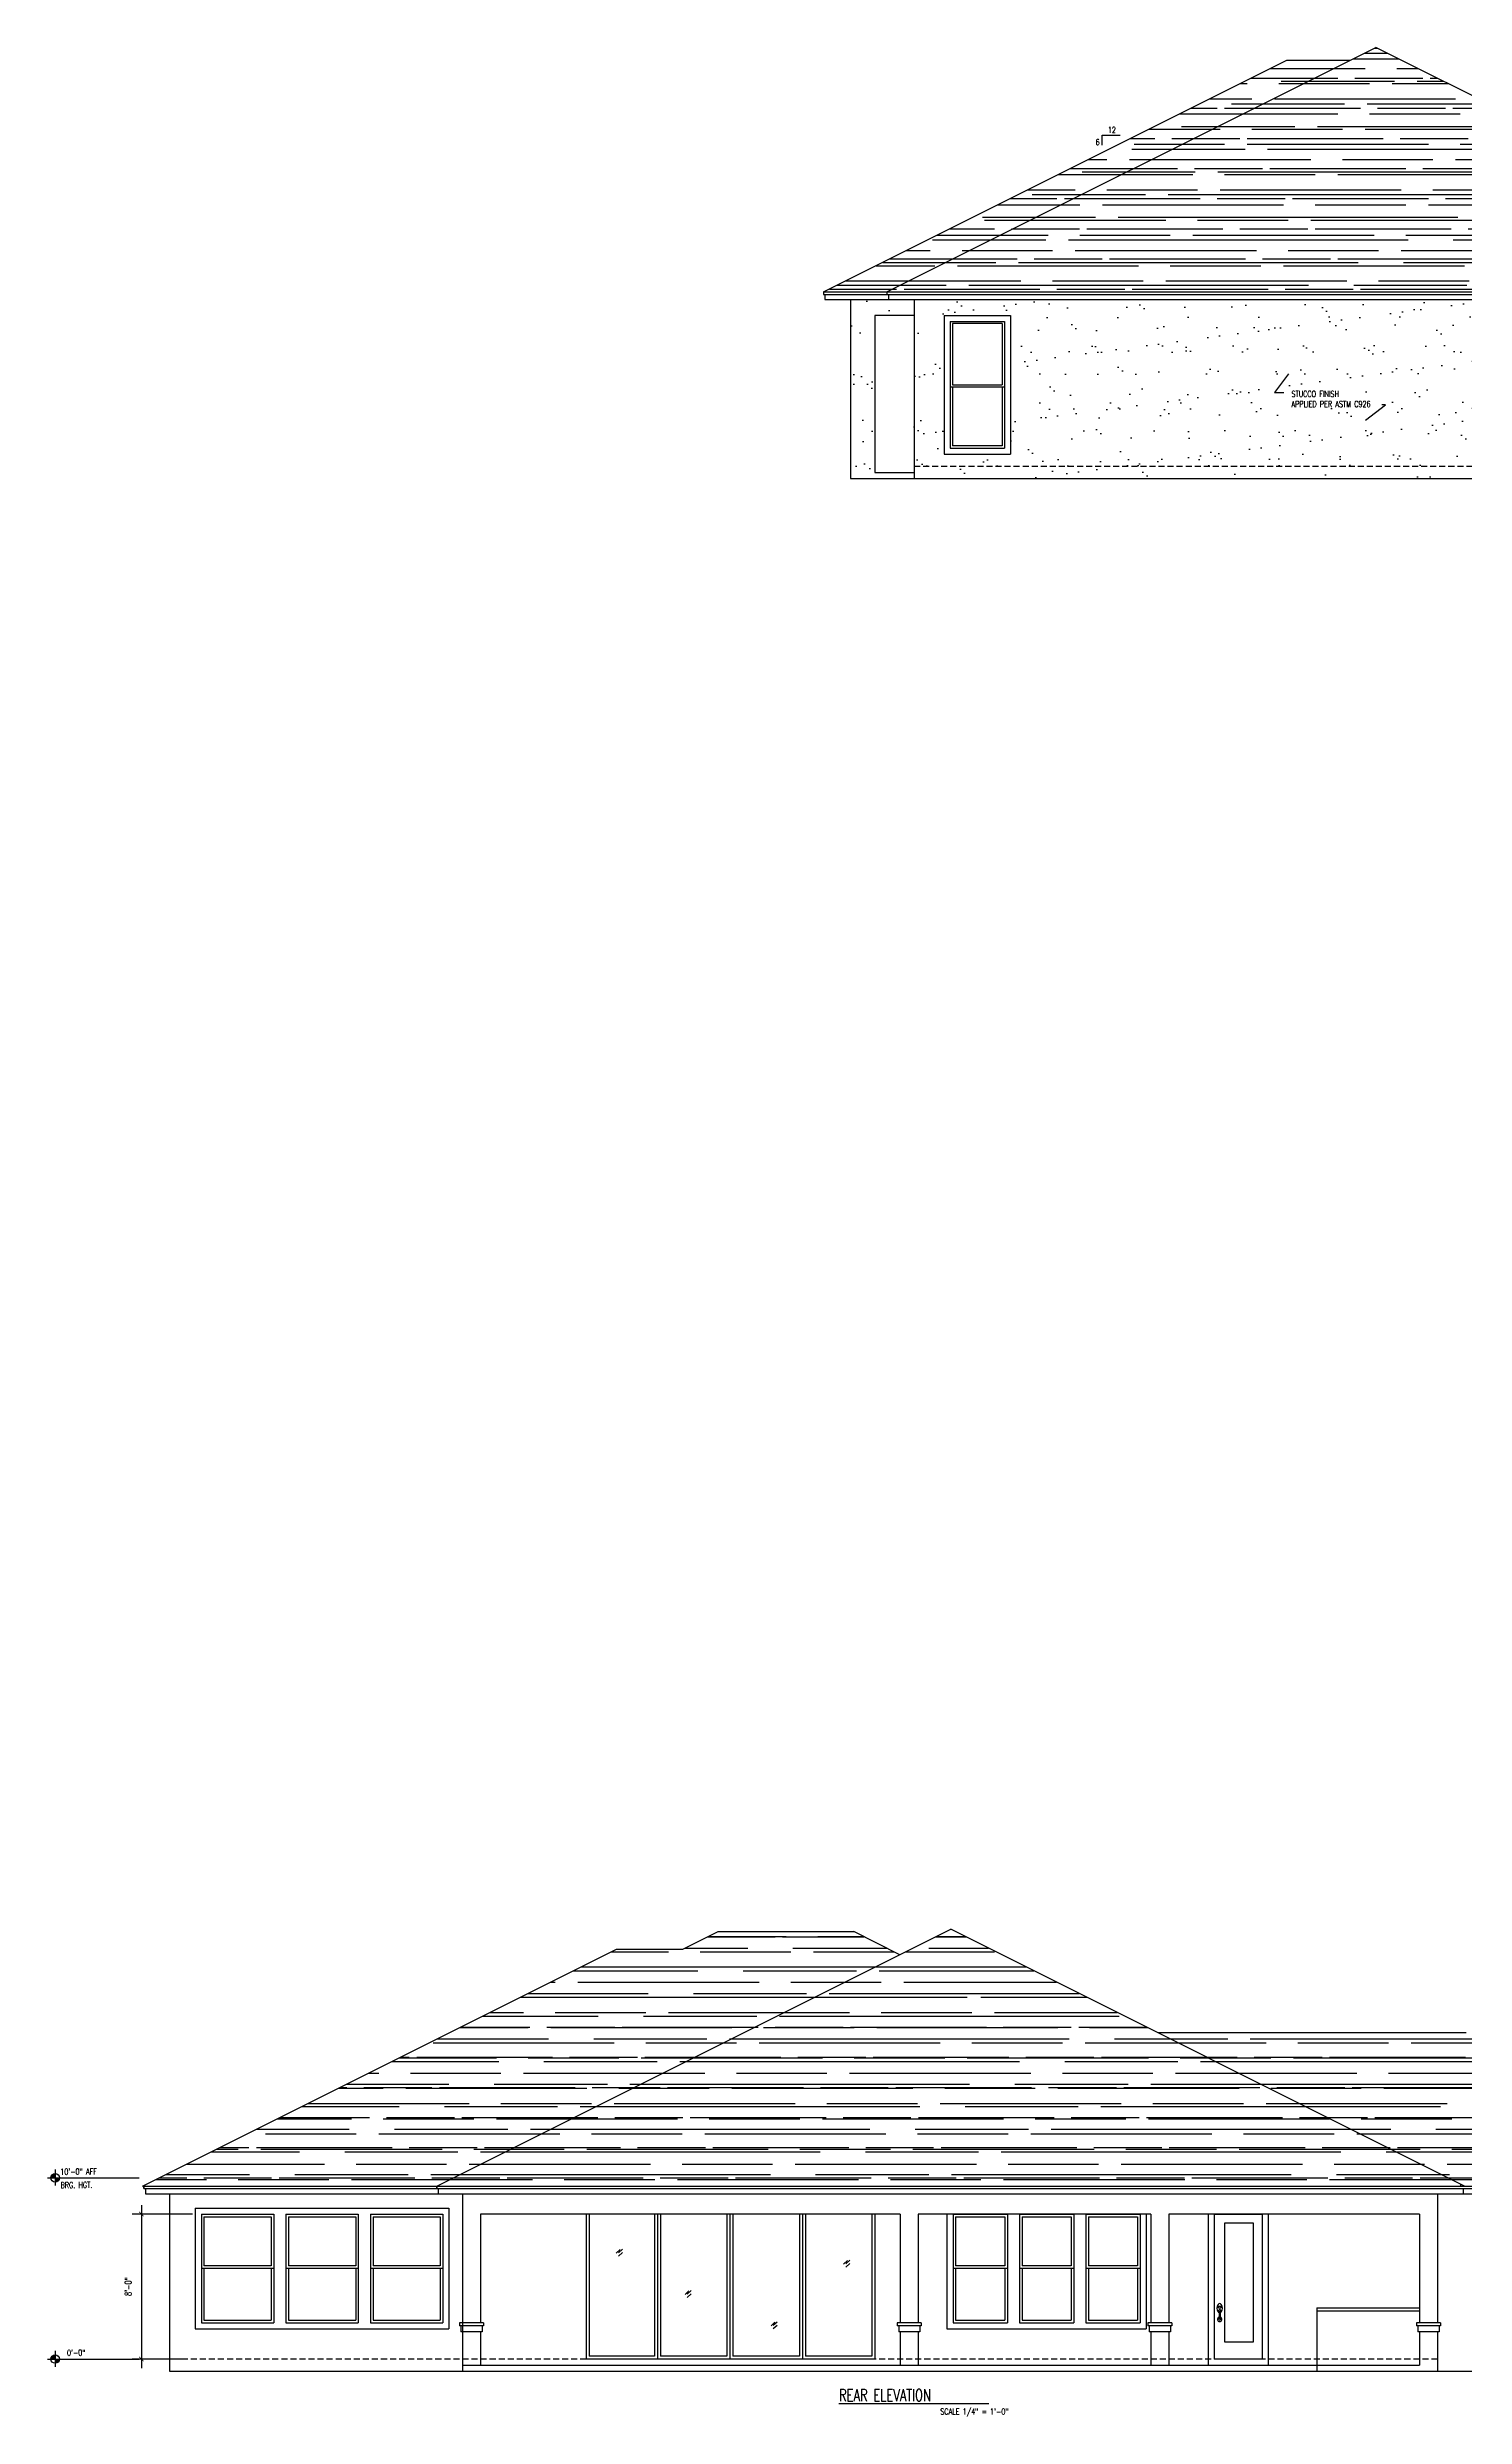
# Model space of a CAD drawing. Header units: inches. Extents: x -25328 to 8149, y -5530 to 4336.
# Drawn here: x -6409 to -5470, y -2872 to -1303 of the extents above; entities that cross this region are included whole.
import ezdxf

# ---------------------------------------------------------------- set-up
doc = ezdxf.new("R2010")
doc.units = ezdxf.units.IN
doc.header["$LTSCALE"] = 16
doc.header["$MEASUREMENT"] = 0
doc.linetypes.add('ALPINE_SOLID', pattern=[0])
doc.linetypes.add('HIDDEN', pattern=[0.375, 0.25, -0.125])
doc.layers.get('0').update_dxf_attribs({"linetype": 'CONTINUOUS'})
doc.layers.get('DEFPOINTS').update_dxf_attribs({"linetype": 'CONTINUOUS'})
for name, color, linetype in [('CONC', 3, 'CONTINUOUS'), ('DIMS', 5, 'CONTINUOUS'), ('DOORS', 1, 'CONTINUOUS'), ('HATCH', 8, 'CONTINUOUS'), ('Layer_Notes', 7, 'ALPINE_SOLID'), ('ROOF', 1, 'CONTINUOUS'), ('TEXT', 11, 'CONTINUOUS'), ('WALL EXT', 6, 'CONTINUOUS'), ('WALLS EXT', 6, 'CONTINUOUS'), ('WALLS INT', 6, 'CONTINUOUS'), ('WINDOWS', 1, 'CONTINUOUS')]:
    doc.layers.add(name, color=color, linetype=linetype)
doc.styles.add('PAYTAS RM', font='romans.shx', dxfattribs={"width": 0.7, "height": 4.5})
doc.styles.add('PAYTS NOTES', font='romans.shx', dxfattribs={"width": 0.7, "height": 4.5})
doc.dimstyles.new('DIM- PAYTAS', dxfattribs={"dimscale": 48, "dimtxt": 0.1, "dimasz": 0.0625, "dimexe": 0.125, "dimexo": 0.125, "dimgap": 0.125, "dimtad": 1, "dimdec": 1, "dimzin": 3, "dimdsep": 46, "dimlunit": 4, "dimtxsty": 'PAYTAS RM', "dimblk": 'ARCHTICK', "dimcen": 0.09, "dimdle": 0.125, "dimclrd": 5, "dimclre": 5, "dimclrt": 11, "dimadec": 0, "dimazin": 0, "dimtfac": 1, "dimtdec": 1, "dimtofl": 0, "dimtmove": 2, "dimatfit": 3, "dimfxl": 0, "dimfrac": 2, "dimtolj": 1, "dimtzin": 3, "dimarcsym": 0})
pattern_1 = [(37.5, (0, -1490.438), (-0.9449, 28.90236), [0, -22.8, 0, -25.5, 0, -24.375]), (7.5, (0, -1490.438), (26.54665, 42.3322), [0, -12.3, 0, -20.55, 0, -7.875]), (327.5, (-18.45, -1490.438), (46.71213, 0.08489), [0, -7.5, 0, -27, 0, -35.25]), (317.5, (-18.45, -1490.438), (45.0919, 13.16513), [0, -3.75, 0, -17.7, 0, -20.25])]
pattern_2 = [(0, (0, -1490.438), (33, 15), [225, -30, 75, -15]), (0, (19.95, -1482.938), (-15, 19.95), [45, -4.95, 90, -11.25]), (0, (7.5, -1477.688), (78, 10.05), [120, -21, 60, -15])]

# ---------------------------------------------------------------- blocks, each defined once
blk = doc.blocks.new('_ArchTick')
at = {"color": 0, "linetype": 'ByBlock', "const_width": 0.15}
blk.add_lwpolyline([(-0.5, -0.5), (0.5, 0.5)], dxfattribs=at)
blk = doc.blocks.new('*D1107')
at = {"layer": 'DEFPOINTS', "color": 0, "transparency": 16777216}
for p in [(-6307.4, -2738), (-6347.2, -2834), (-6314.3, -2834)]:
    blk.add_point(p, dxfattribs=at)
at = {"layer": 'WALLS EXT', "color": 5, "lineweight": -2, "transparency": 16777216}
for p, q in [((-6313.4, -2738), (-6353.2, -2738)), ((-6347.2, -2732), (-6347.2, -2840)), ((-6320.3, -2834), (-6353.2, -2834))]:
    blk.add_line(p, q, dxfattribs=at)
at = {"layer": 'WALLS EXT', "color": 5, "lineweight": -2, "transparency": 16777216, "xscale": 3, "yscale": 3, "zscale": 3}
for p, rotation in [((-6347.2, -2738), 90), ((-6347.2, -2834), 270)]:
    blk.add_blockref('_ArchTick', p, dxfattribs=dict(at, rotation=rotation))
at = {"layer": 'WALLS EXT', "color": 11, "transparency": 16777216, "insert": (-6355.9, -2786), "char_height": 4.5, "attachment_point": 5, "rotation": 90, "style": 'PAYTAS RM', "bg_fill": 3, "box_fill_scale": 1.25, "bg_fill_color": 256, "bg_fill_true_color": 13158600, "bg_fill_transparency": 0}
blk.add_mtext('\\A1;8\'-0"', dxfattribs=at)
blk = doc.blocks.new('ELEVBUB')
for p, q in [((-0.142, 0), (0.078, 0)), ((0, 0.151), (0, -0.142))]:
    blk.add_line(p, q)
at = {"const_width": 0.0781}
for points in [[(0, 0.039, 0.414214), (-0.039, 0, 1)], [(0, -0.039, 0.414213), (0.039, 0, 1)]]:
    blk.add_lwpolyline(points, format="xyb", dxfattribs=at)
blk.add_circle((0, 0), 0.0781)

msp = doc.modelspace()

# ---------------------------------------------------------------- hatches: boundary and pattern name
at = {"layer": 'HATCH'}
h = msp.add_hatch(dxfattribs=at)
h.set_pattern_fill('AR-RROOF', color=8, scale=15, style=0)
h.set_pattern_definition([(0, (-9179.483, -4556.875), (33, 15), [225, -30, 75, -15]), (0, (-9159.533, -4549.375), (-15, 19.95), [45, -4.95, 90, -11.25]), (0, (-9171.983, -4544.125), (78, 10.05), [120, -21, 60, -15])])
h.paths.add_polyline_path([(-5844.71834408, -2566.17581339), (-5875.24544969, -2550.91226058), (-5965.13551039, -2550.91226058), (-5988.38626883, -2562.5376398), (-6032.44048004, -2562.5376398), (-6345.44048004, -2719.0376398), (-6345.44048004, -2719.53688136), (-6151.44048004, -2719.53688136)])
h.paths.add_polyline_path([(-5420.49469125, -2610.7876398), (-5455.38626883, -2610.7876398), (-5469.50209141, -2617.84555109), (-5673.82465746, -2617.84555109), (-5470.44199692, -2719.53688136), (-5182.69048004, -2719.53688136), (-5182.69048004, -2718.1626398), (-5347.62774949, -2635.69400508), (-5370.6819607, -2635.69400508)])
h.paths.add_polyline_path([(-5473.19048004, -2719.53688136), (-5473.19048004, -2718.1626398), (-5810.94123848, -2549.28726058), (-6151.44048004, -2719.53688136)])
at = {"layer": 'WALLS INT'}
h = msp.add_hatch(dxfattribs=at)
h.set_pattern_fill('AR-RROOF', color=8, scale=15)
h.set_pattern_definition(pattern_2)
h.paths.add_polyline_path([(-5546.28265457, -1311.42859557), (-5588.28265457, -1311.42859557), (-5895.28265457, -1464.92859557), (-5853.28265457, -1464.92859557)])
h = msp.add_hatch(dxfattribs=at)
h.set_pattern_fill('AR-RROOF', color=8, scale=15)
h.set_pattern_definition(pattern_2)
h.paths.add_polyline_path([(-5529.28265457, -1302.92859557), (-5853.28265457, -1464.92859557), (-5210.28265457, -1464.92859557), (-5210.28265457, -1462.34555651), (-5203.62505862, -1463.45515583), (-5203.62505862, -1459.48274334), (-5246.11712951, -1452.40073153), (-5206.33838266, -1452.40073153), (-5274.28265457, -1418.42859557), (-5298.28265457, -1418.42859557)])
h = msp.add_hatch(dxfattribs=at)
h.set_pattern_fill('AR-SAND', color=8, scale=15)
h.set_pattern_definition(pattern_1)
h.paths.add_polyline_path([(-5861.28265457, -1480.40073153), (-5835.28265457, -1480.40073153), (-5835.28265457, -1469.92859557), (-5852.28265457, -1469.92859557), (-5877.28265457, -1469.92859557), (-5877.28265457, -1588.40073153), (-5835.28265457, -1588.40073153), (-5835.28265457, -1584.40073153), (-5861.28265457, -1584.40073153)])
h = msp.add_hatch(dxfattribs=at)
h.set_pattern_fill('AR-SAND', color=8, scale=15)
h.set_pattern_definition(pattern_1)
h.paths.add_polyline_path([(-5199.28265457, -1580.40073153), (-5199.28265457, -1469.92859557), (-5835.28265457, -1469.92859557), (-5835.28265457, -1580.40073153)])
h.paths.add_polyline_path([(-5771.28265457, -1572.40073153), (-5815.28265457, -1572.40073153), (-5815.28265457, -1480.40073153), (-5771.28265457, -1480.40073153)], flags=16)
h.paths.add_polyline_path([(-5775.28265457, -1568.40073153), (-5811.28265457, -1568.40073153), (-5811.28265457, -1484.40073153), (-5775.28265457, -1484.40073153)], flags=0)
h.paths.add_polyline_path([(-5776.78265457, -1527.90073153), (-5776.78265457, -1566.90073153), (-5809.78265457, -1566.90073153), (-5809.78265457, -1527.90073153)], flags=0)
h.paths.add_polyline_path([(-5776.78265457, -1526.40073153), (-5809.78265457, -1526.40073153), (-5809.78265457, -1485.90073153), (-5776.78265457, -1485.90073153)], flags=0)
h.paths.add_polyline_path([(-5461.28265457, -1536.40073153), (-5461.28265457, -1480.40073153), (-5429.28265457, -1480.40073153), (-5429.28265457, -1536.40073153)], flags=16)
h.paths.add_polyline_path([(-5457.28265457, -1532.40073153), (-5457.28265457, -1484.40073153), (-5433.28265457, -1484.40073153), (-5433.28265457, -1532.40073153)], flags=0)
h.paths.add_polyline_path([(-5455.53265457, -1530.65073153), (-5455.53265457, -1508.40073153), (-5435.03265457, -1508.40073153), (-5435.03265457, -1530.65073153)], flags=0)
h.paths.add_polyline_path([(-5455.53265457, -1506.65073153), (-5455.53265457, -1486.15073153), (-5435.03265457, -1486.15073153), (-5435.03265457, -1506.65073153)], flags=0)
h.paths.add_polyline_path([(-5412.29946968, -1512.40073153), (-5412.29946968, -1480.40073153), (-5308.29946968, -1480.40073153), (-5308.29946968, -1512.40073153)], flags=16)
h.paths.add_polyline_path([(-5408.29946968, -1508.40073153), (-5408.29946968, -1484.40073153), (-5312.29946968, -1484.40073153), (-5312.29946968, -1508.40073153)], flags=0)
h.paths.add_polyline_path([(-5406.54946968, -1506.65073153), (-5406.54946968, -1486.15073153), (-5314.04946968, -1486.15073153), (-5314.04946968, -1506.65073153)], flags=0)
h.paths.add_polyline_path([(-5199.28265457, -1588.40073153), (-5199.28265457, -1580.40073153), (-5835.28265457, -1580.40073153), (-5835.28265457, -1588.40073153)])

# ---------------------------------------------------------------- linework, layer by layer
at = {"layer": 'CONC'}
for p, q in [((-5861.28265457, -1584.40073153), (-5835.28265457, -1584.40073153)), ((-5877.28265457, -1588.40073153), (-4798.28265457, -1588.40073153)), ((-5568.44048004, -2800.03688136), (-5500.44048004, -2800.03688136)), ((-5568.44048004, -2800.03688136), (-5568.44048004, -2842.03688136)), ((-5568.44048004, -2802.03688136), (-5500.44048004, -2802.03688136)), ((-6134.44048004, -2838.03688136), (-5500.44048004, -2838.03688136)), ((-6328.44048004, -2842.03688136), (-5197.94048004, -2842.03688136))]:
    msp.add_line(p, q, dxfattribs=at)
at = {"layer": 'CONC', "color": 8, "linetype": 'HIDDEN'}
msp.add_line((-5835.28265457, -1580.40073153), (-5199.28265457, -1580.40073153), dxfattribs=at)
at = {"layer": 'DIMS'}
msp.add_line((-6401.5001482, -2713.98344207), (-6348.58636056, -2714.03688136), dxfattribs=at)
at = {"layer": 'HATCH', "color": 8, "linetype": 'HIDDEN'}
msp.add_line((-5488.44048004, -2834.03688136), (-6328.44048004, -2834.03688136), dxfattribs=at)
at = {"layer": 'Layer_Notes', "color": 8}
msp.add_line((-5473.19048004, -2718.13401732), (-5473.19048004, -2719.50901732), dxfattribs=at)
at = {"layer": 'ROOF', "color": 6}
for p, q in [((-5895.28265457, -1464.92859557), (-5588.28265457, -1311.42859557)), ((-5853.28265457, -1464.92859557), (-5529.28265457, -1302.92859557)), ((-5298.28265457, -1418.42859557), (-5529.28265457, -1302.92859557)), ((-5895.28265457, -1464.92859557), (-5895.28265457, -1466.60564656)), ((-5894.28265457, -1466.60564656), (-5894.28265457, -1469.92859557)), ((-5894.28265457, -1469.92859557), (-5877.28265457, -1469.92859557)), ((-5853.28265457, -1464.92859557), (-5853.28265457, -1466.60564656)), ((-5852.28265457, -1466.60564656), (-5852.28265457, -1469.92859557)), ((-5852.28265457, -1469.92859557), (-5835.28265457, -1469.92859557)), ((-6151.44048004, -2719.53688136), (-5810.94123848, -2549.28726058)), ((-5988.38626883, -2562.5376398), (-5965.13551039, -2550.91226058)), ((-5965.13551039, -2550.91226058), (-5875.24544969, -2550.91226058)), ((-5844.71834408, -2566.17581339), (-5875.24544969, -2550.91226058)), ((-5470.49772501, -2719.50901732), (-5810.94123848, -2549.28726058)), ((-6346.38323507, -2719.50901732), (-6032.44048004, -2562.5376398)), ((-6032.44048004, -2562.5376398), (-5988.38626883, -2562.5376398)), ((-5469.50209141, -2617.84555109), (-5673.82465746, -2617.84555109)), ((-5488.44048004, -2724.53688136), (-5488.44048004, -2810.03688136)), ((-5471.44048004, -2721.00901732), (-5471.44048004, -2724.50901732)), ((-6134.44048004, -2738.03688136), (-6134.44048004, -2810.03688136)), ((-5844.44048004, -2738.03688136), (-6122.44048004, -2738.03688136)), ((-6122.44048004, -2738.03688136), (-6122.44048004, -2810.03688136)), ((-5844.44048004, -2738.03688136), (-5844.44048004, -2810.03688136)), ((-5678.44048004, -2738.03688136), (-5832.44048004, -2738.03688136)), ((-5832.44048004, -2738.03688136), (-5832.44048004, -2810.03688136)), ((-5678.44048004, -2738.03688136), (-5678.44048004, -2810.03688136)), ((-5666.44048004, -2738.03688136), (-5666.44048004, -2810.03688136)), ((-5500.44048004, -2738.03688136), (-5666.44048004, -2738.03688136)), ((-5500.44048004, -2738.03688136), (-5500.44048004, -2810.03688136)), ((-6134.44048004, -2816.03688136), (-6134.44048004, -2842.03688136)), ((-6122.44048004, -2816.03688136), (-6122.44048004, -2838.03688136)), ((-5844.44048004, -2816.03688136), (-5844.44048004, -2838.03688136)), ((-5832.44048004, -2816.03688136), (-5832.44048004, -2838.03688136)), ((-5678.44048004, -2816.03688136), (-5678.44048004, -2838.03688136)), ((-5666.44048004, -2816.03688136), (-5666.44048004, -2838.03688136)), ((-5500.44048004, -2816.03688136), (-5500.44048004, -2838.03688136)), ((-5488.44048004, -2816.03688136), (-5488.44048004, -2842.03688136))]:
    msp.add_line(p, q, dxfattribs=at)
at = {"layer": 'WALL EXT'}
for p, q in [((-6032.63390383, -2763.94306769), (-6030.01626272, -2761.52054164)), ((-6031.11071989, -2763.71471551), (-6028.49307878, -2761.29218946)), ((-6031.11071989, -2765.92220365), (-6028.49307878, -2763.4996776)), ((-5881.97097022, -2771.23684889), (-5879.35332911, -2768.81432284)), ((-5880.44778629, -2771.00849671), (-5877.83014518, -2768.58597066)), ((-5880.44778629, -2773.21598485), (-5877.83014518, -2770.7934588)), ((-5986.98572067, -2791.2515432), (-5984.36807956, -2788.82901715)), ((-5985.46253674, -2791.02319102), (-5982.84489563, -2788.60066497)), ((-5985.46253674, -2793.23067916), (-5982.84489563, -2790.8081531)), ((-5930.00861558, -2811.89941186), (-5927.39097447, -2809.47688581)), ((-5928.48543165, -2811.67105968), (-5925.86779054, -2809.24853363)), ((-5928.48543165, -2813.87854782), (-5925.86779054, -2811.45602176))]:
    msp.add_line(p, q, dxfattribs=at)
at = {"layer": 'WALLS EXT'}
for p, q in [((-5895.28265457, -1464.92859557), (-5171.28265457, -1464.92859557)), ((-5895.28265457, -1466.60564656), (-5171.28265457, -1466.60564656)), ((-5894.28265457, -1469.92859557), (-5171.28265457, -1469.92859557)), ((-5835.28265457, -1480.40073153), (-5861.28265457, -1480.40073153)), ((-6345.44048004, -2719.53688136), (-5179.94048004, -2719.53688136)), ((-6345.44048004, -2721.03688136), (-6345.44048004, -2719.53688136)), ((-6345.44048004, -2719.53688136), (-6345.44048004, -2721.03688136)), ((-6345.44048004, -2721.03688136), (-5179.94048004, -2721.03688136)), ((-6344.44048004, -2721.03688136), (-6344.44048004, -2724.53688136)), ((-6344.44048004, -2721.03688136), (-6344.44048004, -2724.53688136)), ((-6344.44048004, -2724.53688136), (-5180.94048004, -2724.53688136)), ((-6328.44048004, -2724.53688136), (-6328.44048004, -2842.03688136)), ((-6151.44048004, -2721.03688136), (-6151.44048004, -2719.53688136)), ((-6151.44048004, -2719.53688136), (-6151.44048004, -2721.03688136)), ((-6150.44048004, -2721.03688136), (-6150.44048004, -2724.53688136)), ((-6150.44048004, -2721.03688136), (-6150.44048004, -2724.53688136)), ((-6134.44048004, -2724.53688136), (-6134.44048004, -2842.03688136))]:
    msp.add_line(p, q, dxfattribs=at)
at = {"layer": 'WALLS INT'}
for p, q in [((-5588.28265457, -1311.42859557), (-5546.28265457, -1311.42859557)), ((-5710.65554013, -1367.72773639), (-5710.65554013, -1360.96931997)), ((-5710.65554013, -1360.96931997), (-5698.65554013, -1360.96931997)), ((-5877.28265457, -1469.92859557), (-5877.28265457, -1588.40073153)), ((-5877.28265457, -1469.92859557), (-5877.28265457, -1588.40073153)), ((-5835.28265457, -1469.92859557), (-5835.28265457, -1588.40073153)), ((-5861.28265457, -1480.40073153), (-5861.28265457, -1584.40073153))]:
    msp.add_line(p, q, dxfattribs=at)
at = {"layer": 'WINDOWS'}
for p, q in [((-5815.28265457, -1480.40073153), (-5815.28265457, -1572.40073153)), ((-5815.28265457, -1480.40073153), (-5771.28265457, -1480.40073153)), ((-5811.28265457, -1484.40073153), (-5811.28265457, -1568.40073153)), ((-5811.28265457, -1484.40073153), (-5775.28265457, -1484.40073153)), ((-5776.78265457, -1485.90073153), (-5809.78265457, -1485.90073153)), ((-5809.78265457, -1485.90073153), (-5809.78265457, -1526.40073153)), ((-5776.78265457, -1485.90073153), (-5776.78265457, -1526.40073153)), ((-5775.28265457, -1484.40073153), (-5775.28265457, -1568.40073153)), ((-5775.28265457, -1484.40073153), (-5775.28265457, -1568.40073153)), ((-5771.28265457, -1480.40073153), (-5771.28265457, -1572.40073153)), ((-5775.28265457, -1527.90073153), (-5811.28265457, -1527.90073153)), ((-5809.78265457, -1526.40073153), (-5776.78265457, -1526.40073153)), ((-5809.78265457, -1527.90073153), (-5809.78265457, -1566.90073153)), ((-5776.78265457, -1527.90073153), (-5776.78265457, -1566.90073153)), ((-5811.28265457, -1568.40073153), (-5775.28265457, -1568.40073153)), ((-5776.78265457, -1566.90073153), (-5809.78265457, -1566.90073153)), ((-5815.28265457, -1572.40073153), (-5771.28265457, -1572.40073153)), ((-6311.44048004, -2734.03688136), (-6311.44048004, -2814.03688136)), ((-6311.44048004, -2734.03688136), (-6143.44048004, -2734.03688136)), ((-6307.44048004, -2738.03688136), (-6307.44048004, -2810.03688136)), ((-6307.44048004, -2738.03688136), (-6259.44048004, -2738.03688136)), ((-6305.69048004, -2739.78688136), (-6305.69048004, -2772.28688136)), ((-6305.69048004, -2739.78688136), (-6261.19048004, -2739.78688136)), ((-6261.19048004, -2739.78688136), (-6261.19048004, -2772.28688136)), ((-6259.44048004, -2738.03688136), (-6259.44048004, -2810.03688136)), ((-6251.44048004, -2738.03688136), (-6251.44048004, -2810.03688136)), ((-6251.44048004, -2738.03688136), (-6203.44048004, -2738.03688136)), ((-6249.69048004, -2739.78688136), (-6249.69048004, -2772.28688136)), ((-6249.69048004, -2739.78688136), (-6205.19048004, -2739.78688136)), ((-6205.19048004, -2739.78688136), (-6205.19048004, -2772.28688136)), ((-6203.44048004, -2738.03688136), (-6203.44048004, -2810.03688136)), ((-6195.44048004, -2738.03688136), (-6195.44048004, -2810.03688136)), ((-6195.44048004, -2738.03688136), (-6147.44048004, -2738.03688136)), ((-6193.69048004, -2739.78688136), (-6193.69048004, -2772.28688136)), ((-6193.69048004, -2739.78688136), (-6149.19048004, -2739.78688136)), ((-6149.19048004, -2739.78688136), (-6149.19048004, -2772.28688136)), ((-6147.44048004, -2738.03688136), (-6147.44048004, -2810.03688136)), ((-6143.44048004, -2734.03688136), (-6143.44048004, -2814.03688136)), ((-6052.44048004, -2738.03688136), (-6052.44048004, -2834.03688136)), ((-6050.44048004, -2738.03688136), (-6050.44048004, -2832.03688136)), ((-6007.21381917, -2738.03688136), (-6007.21381917, -2832.03688136)), ((-6005.21381917, -2738.03688136), (-6005.21381917, -2834.03688136)), ((-6003.21381917, -2738.03688136), (-6003.21381917, -2832.03688136)), ((-5959.21381917, -2738.03688136), (-5959.21381917, -2832.03688136)), ((-5957.21381917, -2738.03688136), (-5957.21381917, -2834.03688136)), ((-5955.21381917, -2738.03688136), (-5955.21381917, -2832.03688136)), ((-5911.21381917, -2738.03688136), (-5911.21381917, -2832.03688136)), ((-5909.21381917, -2738.03688136), (-5909.21381917, -2834.03688136)), ((-5907.21381917, -2738.03688136), (-5907.21381917, -2832.03688136)), ((-5863.21381917, -2738.03688136), (-5863.21381917, -2832.03688136)), ((-5861.21381917, -2738.03688136), (-5861.21381917, -2834.03688136)), ((-5813.44048004, -2738.03688136), (-5813.44048004, -2814.03688136)), ((-5809.44048004, -2738.03688136), (-5809.44048004, -2810.03688136)), ((-5809.44048004, -2738.03688136), (-5773.44048004, -2738.03688136)), ((-5807.69048004, -2739.78688136), (-5807.69048004, -2772.28688136)), ((-5807.69048004, -2739.78688136), (-5775.19048004, -2739.78688136)), ((-5775.19048004, -2739.78688136), (-5775.19048004, -2772.28688136)), ((-5773.44048004, -2738.03688136), (-5773.44048004, -2810.03688136)), ((-5765.44048004, -2738.03688136), (-5765.44048004, -2810.03688136)), ((-5765.44048004, -2738.03688136), (-5729.44048004, -2738.03688136)), ((-5763.69048004, -2739.78688136), (-5763.69048004, -2772.28688136)), ((-5763.69048004, -2739.78688136), (-5731.19048004, -2739.78688136)), ((-5731.19048004, -2739.78688136), (-5731.19048004, -2772.28688136)), ((-5729.44048004, -2738.03688136), (-5729.44048004, -2810.03688136)), ((-5721.44048004, -2738.03688136), (-5721.44048004, -2810.03688136)), ((-5721.44048004, -2738.03688136), (-5685.44048004, -2738.03688136)), ((-5719.69048004, -2739.78688136), (-5719.69048004, -2772.28688136)), ((-5719.69048004, -2739.78688136), (-5687.19048004, -2739.78688136)), ((-5687.19048004, -2739.78688136), (-5687.19048004, -2772.28688136)), ((-5685.44048004, -2738.03688136), (-5685.44048004, -2810.03688136)), ((-5681.44048004, -2738.03688136), (-5681.44048004, -2814.03688136)), ((-5640.44048004, -2738.03688136), (-5640.44048004, -2838.03688136)), ((-5636.44048004, -2738.03688136), (-5604.44048004, -2738.03688136)), ((-5636.44048004, -2738.03688136), (-5636.44048004, -2834.03688136)), ((-5629.54321783, -2744.03688136), (-5629.54321783, -2822.54143733)), ((-5610.44048004, -2744.03688136), (-5629.54321783, -2744.03688136)), ((-5610.44048004, -2822.54143733), (-5610.44048004, -2744.03688136)), ((-5604.44048004, -2834.03688136), (-5604.44048004, -2738.03688136)), ((-5604.44048004, -2834.03688136), (-5604.44048004, -2738.03688136)), ((-5600.44048004, -2838.03688136), (-5600.44048004, -2738.03688136)), ((-6259.44048004, -2774.03688136), (-6307.44048004, -2774.03688136)), ((-6261.19048004, -2772.28688136), (-6305.69048004, -2772.28688136)), ((-6305.69048004, -2774.03688136), (-6305.69048004, -2808.28688136)), ((-6261.19048004, -2774.03688136), (-6261.19048004, -2808.28688136)), ((-6203.44048004, -2774.03688136), (-6251.44048004, -2774.03688136)), ((-6205.19048004, -2772.28688136), (-6249.69048004, -2772.28688136)), ((-6249.69048004, -2774.03688136), (-6249.69048004, -2808.28688136)), ((-6205.19048004, -2774.03688136), (-6205.19048004, -2808.28688136)), ((-6147.44048004, -2774.03688136), (-6195.44048004, -2774.03688136)), ((-6149.19048004, -2772.28688136), (-6193.69048004, -2772.28688136)), ((-6193.69048004, -2774.03688136), (-6193.69048004, -2808.28688136)), ((-6149.19048004, -2774.03688136), (-6149.19048004, -2808.28688136)), ((-5773.44048004, -2774.03688136), (-5809.44048004, -2774.03688136)), ((-5775.19048004, -2772.28688136), (-5807.69048004, -2772.28688136)), ((-5807.69048004, -2774.03688136), (-5807.69048004, -2808.28688136)), ((-5775.19048004, -2774.03688136), (-5775.19048004, -2808.28688136)), ((-5729.44048004, -2774.03688136), (-5765.44048004, -2774.03688136)), ((-5731.19048004, -2772.28688136), (-5763.69048004, -2772.28688136)), ((-5763.69048004, -2774.03688136), (-5763.69048004, -2808.28688136)), ((-5731.19048004, -2774.03688136), (-5731.19048004, -2808.28688136)), ((-5685.44048004, -2774.03688136), (-5721.44048004, -2774.03688136)), ((-5687.19048004, -2772.28688136), (-5719.69048004, -2772.28688136)), ((-5719.69048004, -2774.03688136), (-5719.69048004, -2808.28688136)), ((-5687.19048004, -2774.03688136), (-5687.19048004, -2808.28688136)), ((-6305.69048004, -2808.28688136), (-6261.19048004, -2808.28688136)), ((-6249.69048004, -2808.28688136), (-6205.19048004, -2808.28688136)), ((-6193.69048004, -2808.28688136), (-6149.19048004, -2808.28688136)), ((-5807.69048004, -2808.28688136), (-5775.19048004, -2808.28688136)), ((-5763.69048004, -2808.28688136), (-5731.19048004, -2808.28688136)), ((-5719.69048004, -2808.28688136), (-5687.19048004, -2808.28688136)), ((-5633.45191465, -2800.03038709), (-5632.10246811, -2800.03038709)), ((-5633.43461406, -2800.03038709), (-5633.2097063, -2798.95731666)), ((-5633.2097063, -2798.95731666), (-5632.29277467, -2798.95731666)), ((-5633.1924057, -2802.15922039), (-5633.1924057, -2807.33418912)), ((-5632.32737587, -2802.15922039), (-5632.32737587, -2807.33418912)), ((-5632.29277467, -2798.95731666), (-5632.10246811, -2800.03038709)), ((-6311.44048004, -2814.03688136), (-6143.44048004, -2814.03688136)), ((-6307.44048004, -2810.03688136), (-6259.44048004, -2810.03688136)), ((-6251.44048004, -2810.03688136), (-6203.44048004, -2810.03688136)), ((-6195.44048004, -2810.03688136), (-6147.44048004, -2810.03688136)), ((-6136.44048004, -2810.03688136), (-6136.44048004, -2812.03688136)), ((-6120.44048004, -2810.03688136), (-6136.44048004, -2810.03688136)), ((-6120.44048004, -2812.03688136), (-6136.44048004, -2812.03688136)), ((-6135.44048004, -2812.03688136), (-6135.44048004, -2816.03688136)), ((-6121.44048004, -2816.03688136), (-6135.44048004, -2816.03688136)), ((-6121.44048004, -2812.03688136), (-6121.44048004, -2816.03688136)), ((-6120.44048004, -2810.03688136), (-6120.44048004, -2812.03688136)), ((-5846.44048004, -2810.03688136), (-5846.44048004, -2812.03688136)), ((-5830.44048004, -2810.03688136), (-5846.44048004, -2810.03688136)), ((-5830.44048004, -2812.03688136), (-5846.44048004, -2812.03688136)), ((-5845.44048004, -2812.03688136), (-5845.44048004, -2816.03688136)), ((-5831.44048004, -2816.03688136), (-5845.44048004, -2816.03688136)), ((-5831.44048004, -2812.03688136), (-5831.44048004, -2816.03688136)), ((-5830.44048004, -2810.03688136), (-5830.44048004, -2812.03688136)), ((-5813.44048004, -2814.03688136), (-5681.44048004, -2814.03688136)), ((-5809.44048004, -2810.03688136), (-5773.44048004, -2810.03688136)), ((-5765.44048004, -2810.03688136), (-5729.44048004, -2810.03688136)), ((-5721.44048004, -2810.03688136), (-5685.44048004, -2810.03688136)), ((-5680.44048004, -2810.03688136), (-5680.44048004, -2812.03688136)), ((-5664.44048004, -2810.03688136), (-5680.44048004, -2810.03688136)), ((-5664.44048004, -2812.03688136), (-5680.44048004, -2812.03688136)), ((-5679.44048004, -2812.03688136), (-5679.44048004, -2816.03688136)), ((-5665.44048004, -2816.03688136), (-5679.44048004, -2816.03688136)), ((-5665.44048004, -2812.03688136), (-5665.44048004, -2816.03688136)), ((-5664.44048004, -2810.03688136), (-5664.44048004, -2812.03688136)), ((-5629.54321783, -2822.54143733), (-5610.44048004, -2822.54143733)), ((-5502.44048004, -2810.03688136), (-5502.44048004, -2812.03688136)), ((-5486.44048004, -2810.03688136), (-5502.44048004, -2810.03688136)), ((-5486.44048004, -2812.03688136), (-5502.44048004, -2812.03688136)), ((-5501.44048004, -2812.03688136), (-5501.44048004, -2816.03688136)), ((-5487.44048004, -2816.03688136), (-5501.44048004, -2816.03688136)), ((-5487.44048004, -2812.03688136), (-5487.44048004, -2816.03688136)), ((-5486.44048004, -2810.03688136), (-5486.44048004, -2812.03688136)), ((-5861.21381917, -2834.03688136), (-6052.44048004, -2834.03688136)), ((-6007.21381917, -2832.03688136), (-6050.44048004, -2832.03688136)), ((-5959.21381917, -2832.03688136), (-6003.21381917, -2832.03688136)), ((-5911.21381917, -2832.03688136), (-5955.21381917, -2832.03688136)), ((-5863.21381917, -2832.03688136), (-5907.21381917, -2832.03688136)), ((-5604.44048004, -2834.03688136), (-5636.44048004, -2834.03688136))]:
    msp.add_line(p, q, dxfattribs=at)
for centre, radius, start, end in [((-5630.71028346, -2800.24222754), 3.94106992, 141.9843763708, 218.82511739), ((-5632.75989079, -2807.71667119), 1.45222529, 107.3272591071, 72.6727408929), ((-5633.36394665, -2802.64324042), 0.41816415, 184.8297729689, 294.2189030868), ((-5632.71663929, -2798.41697475), 1.22506258, 31.307150664, 148.692849336), ((-5632.75989079, -2801.93957008), 0.69850937, 308.2575201331, 231.7424798669), ((-5632.75989079, -2807.46730148), 0.69850937, 128.2575201331, 51.7424798669), ((-5632.15583492, -2802.64324042), 0.41816415, 245.7810969132, 355.1702270311), ((-5634.80949811, -2800.24222754), 3.94106992, 321.17488261, 38.0156236292)]:
    msp.add_arc(centre, radius, start, end, dxfattribs=at)

# ---------------------------------------------------------------- block references
at = {"layer": 'DIMS', "xscale": 35.99999999999981, "yscale": 35.99999999999981, "zscale": 35.99999999999981, "rotation": 0.3864554246745748}
for p in [(-6404.31258423, -2714.00241201), (-6404.31258423, -2834.00241201)]:
    msp.add_blockref('ELEVBUB', p, dxfattribs=at)

# ---------------------------------------------------------------- texts
at = {"layer": 'DOORS', "color": 11, "insert": (-6335.55616402, -2091.25825911), "char_height": 4.5, "attachment_point": 1, "style": 'PAYTAS RM'}
msp.add_mtext('\\A1;', dxfattribs=at)
at = {"layer": 'TEXT', "style": 'PAYTS NOTES', "width": 0.7}
for s, p in [('6', (-5714.96748532, -1367.6713955)), ('12', (-5706.86398726, -1359.62286693)), ('APPLIED PER ASTM C926', (-5585.18439025, -1541.14370955)), ('STUCCO FINISH', (-5585.18439025, -1534.47704288)), ('SCALE 1/4" = 1\'-0"', (-5817.83729038, -2870.79968947))]:
    msp.add_text(s, height=4, dxfattribs=at).set_placement(p)
for s, p in [('10\'-0" AFF', (-6400.93323498, -2711.92717868)), ('BRG. HGT.', (-6400.70693599, -2720.81188282)), ('0\'-0"', (-6396.49144617, -2831.8726532))]:
    msp.add_text(s, height=4, rotation=0.3864554247, dxfattribs=at).set_placement(p)
at = {"layer": 'TEXT', "color": 3, "style": 'PAYTS NOTES', "width": 0.7}
msp.add_text('%%UREAR ELEVATION          ', height=8, dxfattribs=at).set_placement((-5885.02853719, -2861.90642161))

# ---------------------------------------------------------------- leaders
at = {"layer": 'DIMS'}
for points in [[(-5587.15770716, -1519.25084342), (-5596.44081568, -1531.48005591), (-5590.32239008, -1531.48005591)], [(-5536.10063256, -1549.8238628), (-5522.99161519, -1539.68084753), (-5525.34067498, -1539.70314012)]]:
    msp.add_leader(points, dimstyle='DIM- PAYTAS', override={"dimgap": 0.125, "dimtad": 0}, dxfattribs=at)

# ---------------------------------------------------------------- next in the draw order: dimensions: what is measured, and where the dimension line sits
at = {"layer": 'WALLS EXT'}
dim = msp.add_linear_dim(base=(-6347.23708078, -2834.03688136), p1=(-6307.44048004, -2738.03688136), p2=(-6314.3167608, -2834.03688136), angle=90, dimstyle='DIM- PAYTAS', override={"dimtfill": 1, "dimarcsym": 2}, dxfattribs=at)
dim.commit()
dim.dimension.update_dxf_attribs({"geometry": '*D1107', "text_midpoint": (-6355.91565221, -2786.03688136)})

# ---------------------------------------------------------------- next in the draw order: linework, layer by layer
at = {"layer": 'DIMS'}
msp.add_line((-6401.5001482, -2833.98344207), (-6348.58636056, -2834.03688136), dxfattribs=at)

doc.saveas('drawing.dxf')
